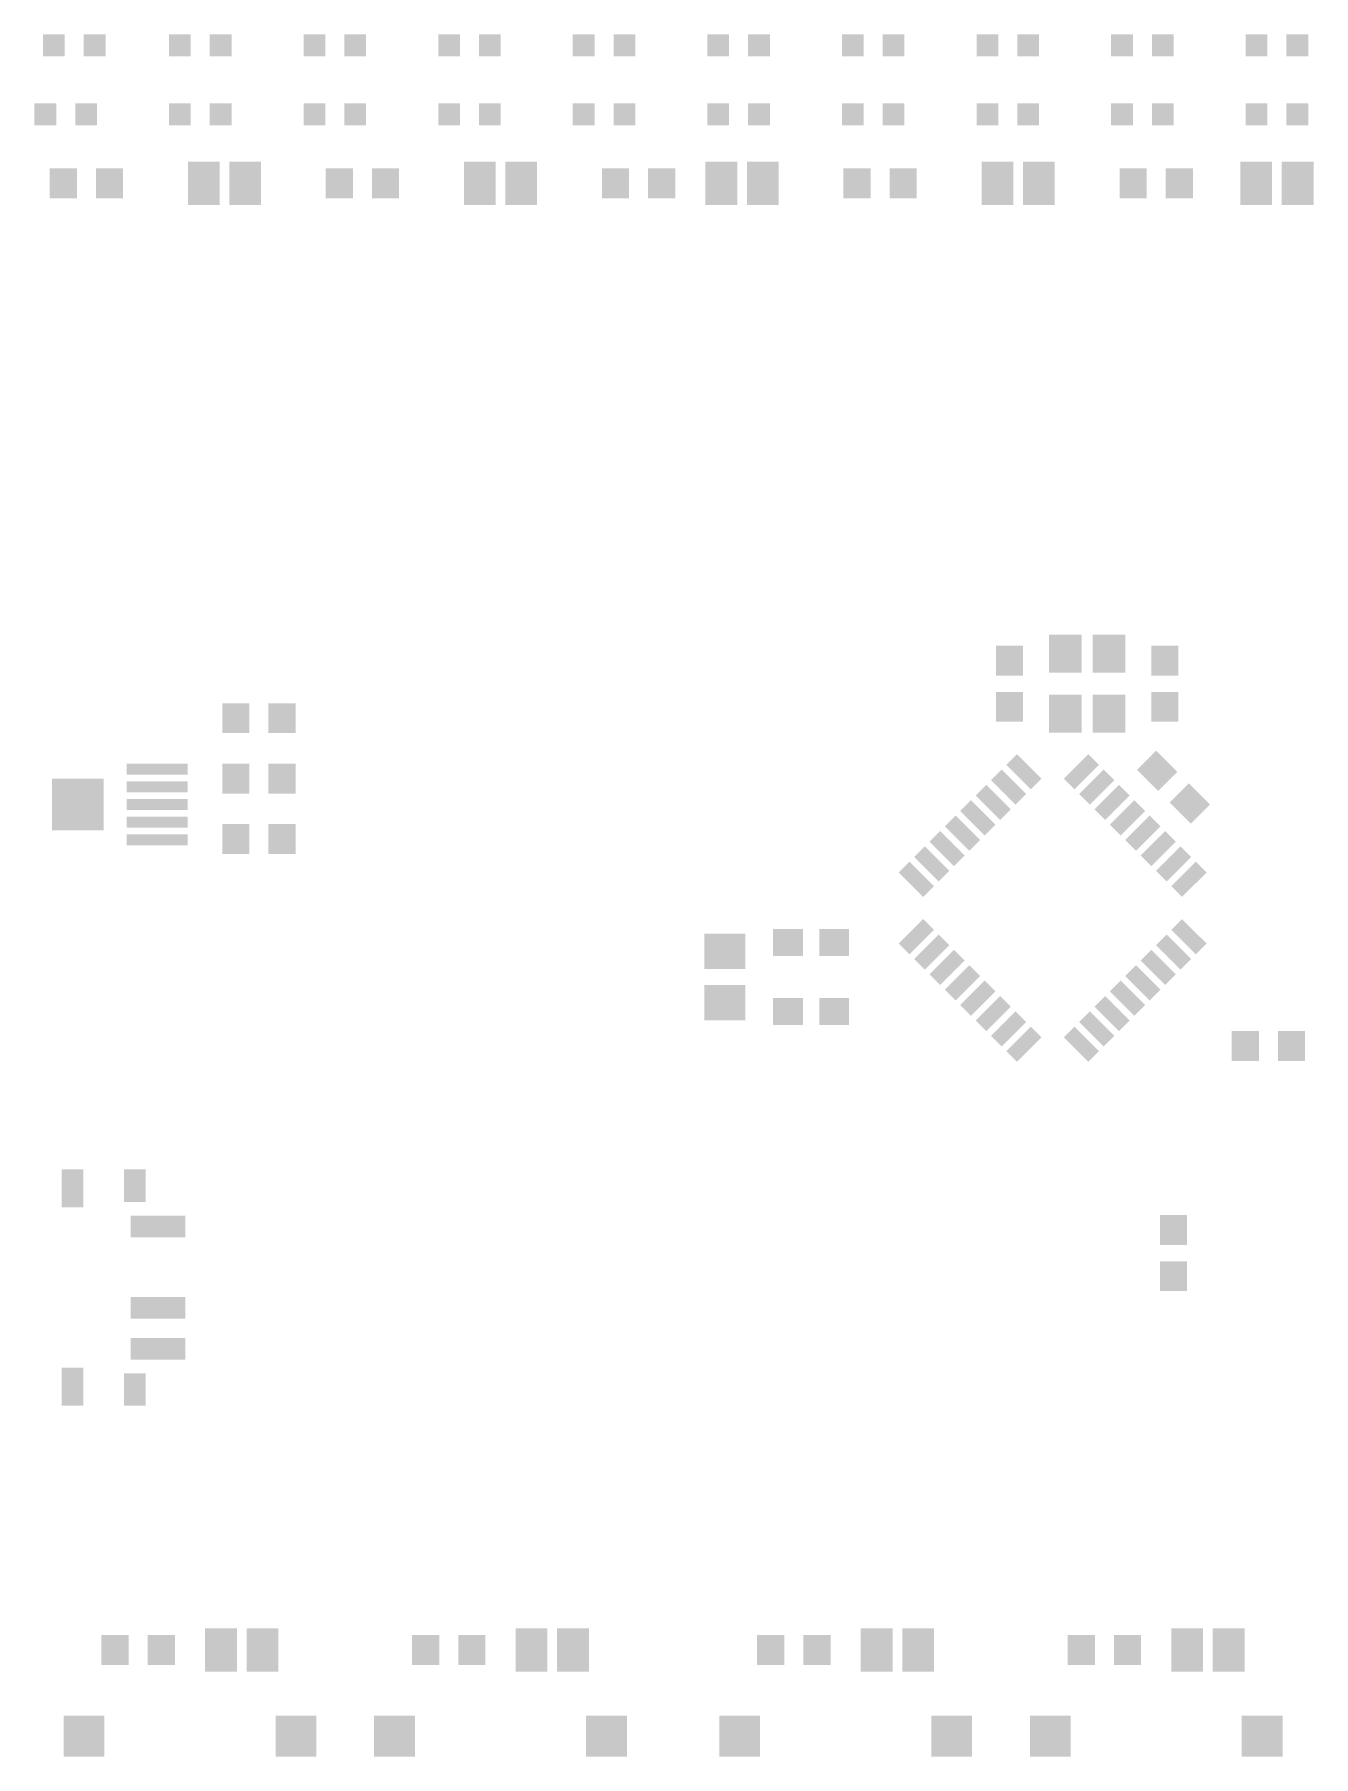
# Model space of a CAD drawing. Extents: x 0.6 to 47.7, y 15.8 to 79.1.
import ezdxf

# ---------------------------------------------------------------- set-up
doc = ezdxf.new("R2010")
doc.units = 0
doc.layers.add('31', color=253, linetype='CONTINUOUS')

# ---------------------------------------------------------------- blocks, each defined once
blk = doc.blocks.new('RECT')
blk.add_solid([(-0.5, -0.5), (0.5, -0.5), (-0.5, 0.5), (0.5, 0.5)])

msp = doc.modelspace()

# ---------------------------------------------------------------- block references
at = {"layer": '31'}
for p, xscale, yscale, rotation in [((1.3455, 78.74), 0.8, 0.8, 270), ((2.8455, 78.74), 0.8, 0.8, 270), ((5.981, 78.74), 0.8, 0.8, 270), ((7.481, 78.74), 0.8, 0.8, 270), ((10.934, 78.74), 0.8, 0.8, 270), ((12.434, 78.74), 0.8, 0.8, 270), ((15.887, 78.74), 0.8, 0.8, 270), ((17.387, 78.74), 0.8, 0.8, 270), ((20.84, 78.74), 0.8, 0.8, 270), ((22.34, 78.74), 0.8, 0.8, 270), ((25.793, 78.74), 0.8, 0.8, 270), ((27.293, 78.74), 0.8, 0.8, 270), ((30.746, 78.74), 0.8, 0.8, 270), ((32.246, 78.74), 0.8, 0.8, 270), ((35.699, 78.74), 0.8, 0.8, 270), ((37.199, 78.74), 0.8, 0.8, 270), ((40.652, 78.74), 0.8, 0.8, 270), ((42.152, 78.74), 0.8, 0.8, 270), ((45.605, 78.74), 0.8, 0.8, 270), ((47.105, 78.74), 0.8, 0.8, 270), ((1.028, 76.2), 0.8, 0.8, 270), ((2.528, 76.2), 0.8, 0.8, 270), ((5.981, 76.2), 0.8, 0.8, 270), ((7.481, 76.2), 0.8, 0.8, 270), ((10.934, 76.2), 0.8, 0.8, 270), ((12.434, 76.2), 0.8, 0.8, 270), ((15.887, 76.2), 0.8, 0.8, 270), ((17.387, 76.2), 0.8, 0.8, 270), ((20.84, 76.2), 0.8, 0.8, 270), ((22.34, 76.2), 0.8, 0.8, 270), ((25.793, 76.2), 0.8, 0.8, 270), ((27.293, 76.2), 0.8, 0.8, 270), ((30.746, 76.2), 0.8, 0.8, 270), ((32.246, 76.2), 0.8, 0.8, 270), ((35.699, 76.2), 0.8, 0.8, 270), ((37.199, 76.2), 0.8, 0.8, 270), ((40.652, 76.2), 0.8, 0.8, 270), ((42.152, 76.2), 0.8, 0.8, 270), ((45.605, 76.2), 0.8, 0.8, 270), ((47.105, 76.2), 0.8, 0.8, 270), ((6.858, 73.66), 1.1684, 1.6002, 180), ((8.382, 73.66), 1.1684, 1.6002, 180), ((17.018, 73.66), 1.1684, 1.6002, 180), ((18.542, 73.66), 1.1684, 1.6002, 180), ((25.908, 73.66), 1.1684, 1.6002, 180), ((27.432, 73.66), 1.1684, 1.6002, 180), ((36.068, 73.66), 1.1684, 1.6002, 180), ((37.592, 73.66), 1.1684, 1.6002, 180), ((45.593, 73.66), 1.1684, 1.6002, 180), ((47.117, 73.66), 1.1684, 1.6002, 180), ((37.0445, 52.0052), 0.5588, 1.27, 225), ((39.1554, 52.0052), 1.27, 0.5588, 225), ((36.4788, 51.4395), 0.5588, 1.27, 225), ((39.7211, 51.4395), 1.27, 0.5588, 225), ((2.2225, 50.8), 1.9, 1.9, 270), ((35.9132, 50.8738), 0.5588, 1.27, 225), ((40.2867, 50.8738), 1.27, 0.5588, 225), ((35.3475, 50.3081), 0.5588, 1.27, 225), ((40.8524, 50.3081), 1.27, 0.5588, 225), ((34.7818, 49.7424), 0.5588, 1.27, 225), ((41.4181, 49.7424), 1.27, 0.5588, 225), ((34.2161, 49.1767), 0.5588, 1.27, 225), ((41.9838, 49.1767), 1.27, 0.5588, 225), ((33.6504, 48.6111), 0.5588, 1.27, 225), ((42.5495, 48.6111), 1.27, 0.5588, 225), ((33.0847, 48.0454), 0.5588, 1.27, 225), ((43.1152, 48.0454), 1.27, 0.5588, 225), ((33.0847, 45.9345), 1.27, 0.5588, 225), ((43.1152, 45.9345), 0.5588, 1.27, 225), ((26.035, 45.4), 1.3, 1.5, 270), ((33.6504, 45.3688), 1.27, 0.5588, 225), ((42.5495, 45.3688), 0.5588, 1.27, 225), ((34.2161, 44.8032), 1.27, 0.5588, 225), ((41.9838, 44.8032), 0.5588, 1.27, 225), ((34.7818, 44.2375), 1.27, 0.5588, 225), ((41.4181, 44.2375), 0.5588, 1.27, 225), ((26.035, 43.5), 1.3, 1.5, 270), ((35.3475, 43.6718), 1.27, 0.5588, 225), ((35.9132, 43.1061), 1.27, 0.5588, 225), ((40.2867, 43.1061), 0.5588, 1.27, 225), ((40.8524, 43.6718), 0.5588, 1.27, 225), ((36.4788, 42.5404), 1.27, 0.5588, 225), ((39.7211, 42.5404), 0.5588, 1.27, 225), ((37.0445, 41.9747), 1.27, 0.5588, 225), ((39.1554, 41.9747), 0.5588, 1.27, 225), ((2.025, 36.67), 1.4, 0.8, 270), ((4.325, 36.77), 1.2, 0.8, 270), ((5.175, 35.27), 2, 0.8, 180), ((5.175, 32.27), 2, 0.8, 180), ((5.175, 30.77), 2, 0.8, 180), ((2.025, 29.37), 1.4, 0.8, 270), ((4.325, 29.27), 1.2, 0.8, 270)]:
    msp.add_blockref('RECT', p, dxfattribs=dict(at, xscale=xscale, yscale=yscale, rotation=rotation))
at = {"layer": '31', "yscale": 1.1, "rotation": 180}
for p in [(1.69, 73.66), (3.39, 73.66), (11.85, 73.66), (13.55, 73.66), (22.01, 73.66), (23.71, 73.66), (30.9, 73.66), (32.6, 73.66), (41.06, 73.66), (42.76, 73.66), (8.04, 53.975), (9.74, 53.975), (8.04, 51.7525), (9.74, 51.7525), (8.04, 49.53), (9.74, 49.53), (3.595, 19.685), (5.295, 19.685), (15.025, 19.685), (16.725, 19.685), (27.725, 19.685), (29.425, 19.685), (39.155, 19.685), (40.855, 19.685)]:
    msp.add_blockref('RECT', p, dxfattribs=at)
at = {"layer": '31'}
for p, xscale, yscale in [((38.57, 56.345), 1.2, 1.4), ((40.17, 56.345), 1.2, 1.4), ((38.57, 54.145), 1.2, 1.4), ((40.17, 54.145), 1.2, 1.4), ((5.1475, 52.1), 2.25, 0.4), ((5.1475, 51.45), 2.25, 0.4), ((5.1475, 50.8), 2.25, 0.4), ((5.1475, 50.15), 2.25, 0.4), ((5.1475, 49.5), 2.25, 0.4), ((7.493, 19.685), 1.1684, 1.6002), ((9.017, 19.685), 1.1684, 1.6002), ((18.923, 19.685), 1.1684, 1.6002), ((20.447, 19.685), 1.1684, 1.6002), ((31.623, 19.685), 1.1684, 1.6002), ((33.147, 19.685), 1.1684, 1.6002), ((43.053, 19.685), 1.1684, 1.6002), ((44.577, 19.685), 1.1684, 1.6002), ((2.45, 16.51), 1.5, 1.5), ((10.25, 16.51), 1.5, 1.5), ((13.88, 16.51), 1.5, 1.5), ((21.68, 16.51), 1.5, 1.5), ((26.58, 16.51), 1.5, 1.5), ((34.38, 16.51), 1.5, 1.5), ((38.01, 16.51), 1.5, 1.5), ((45.81, 16.51), 1.5, 1.5)]:
    msp.add_blockref('RECT', p, dxfattribs=dict(at, xscale=xscale, yscale=yscale))
at = {"layer": '31', "xscale": 1.1}
for p, rotation in [((36.5125, 56.095), 90), ((42.2275, 56.095), 270), ((36.5125, 54.395), 90), ((42.2275, 54.395), 270), ((41.9439, 52.036), 315), ((43.146, 50.8339), 315), ((28.36, 45.72), 180), ((30.06, 45.72), 180), ((28.36, 43.18), 180), ((30.06, 43.18), 180), ((42.545, 35.14), 90), ((42.545, 33.44), 90)]:
    msp.add_blockref('RECT', p, dxfattribs=dict(at, rotation=rotation))
at = {"layer": '31', "yscale": 1.1}
for p in [(45.1875, 41.91), (46.8875, 41.91)]:
    msp.add_blockref('RECT', p, dxfattribs=at)

doc.saveas('drawing.dxf')
